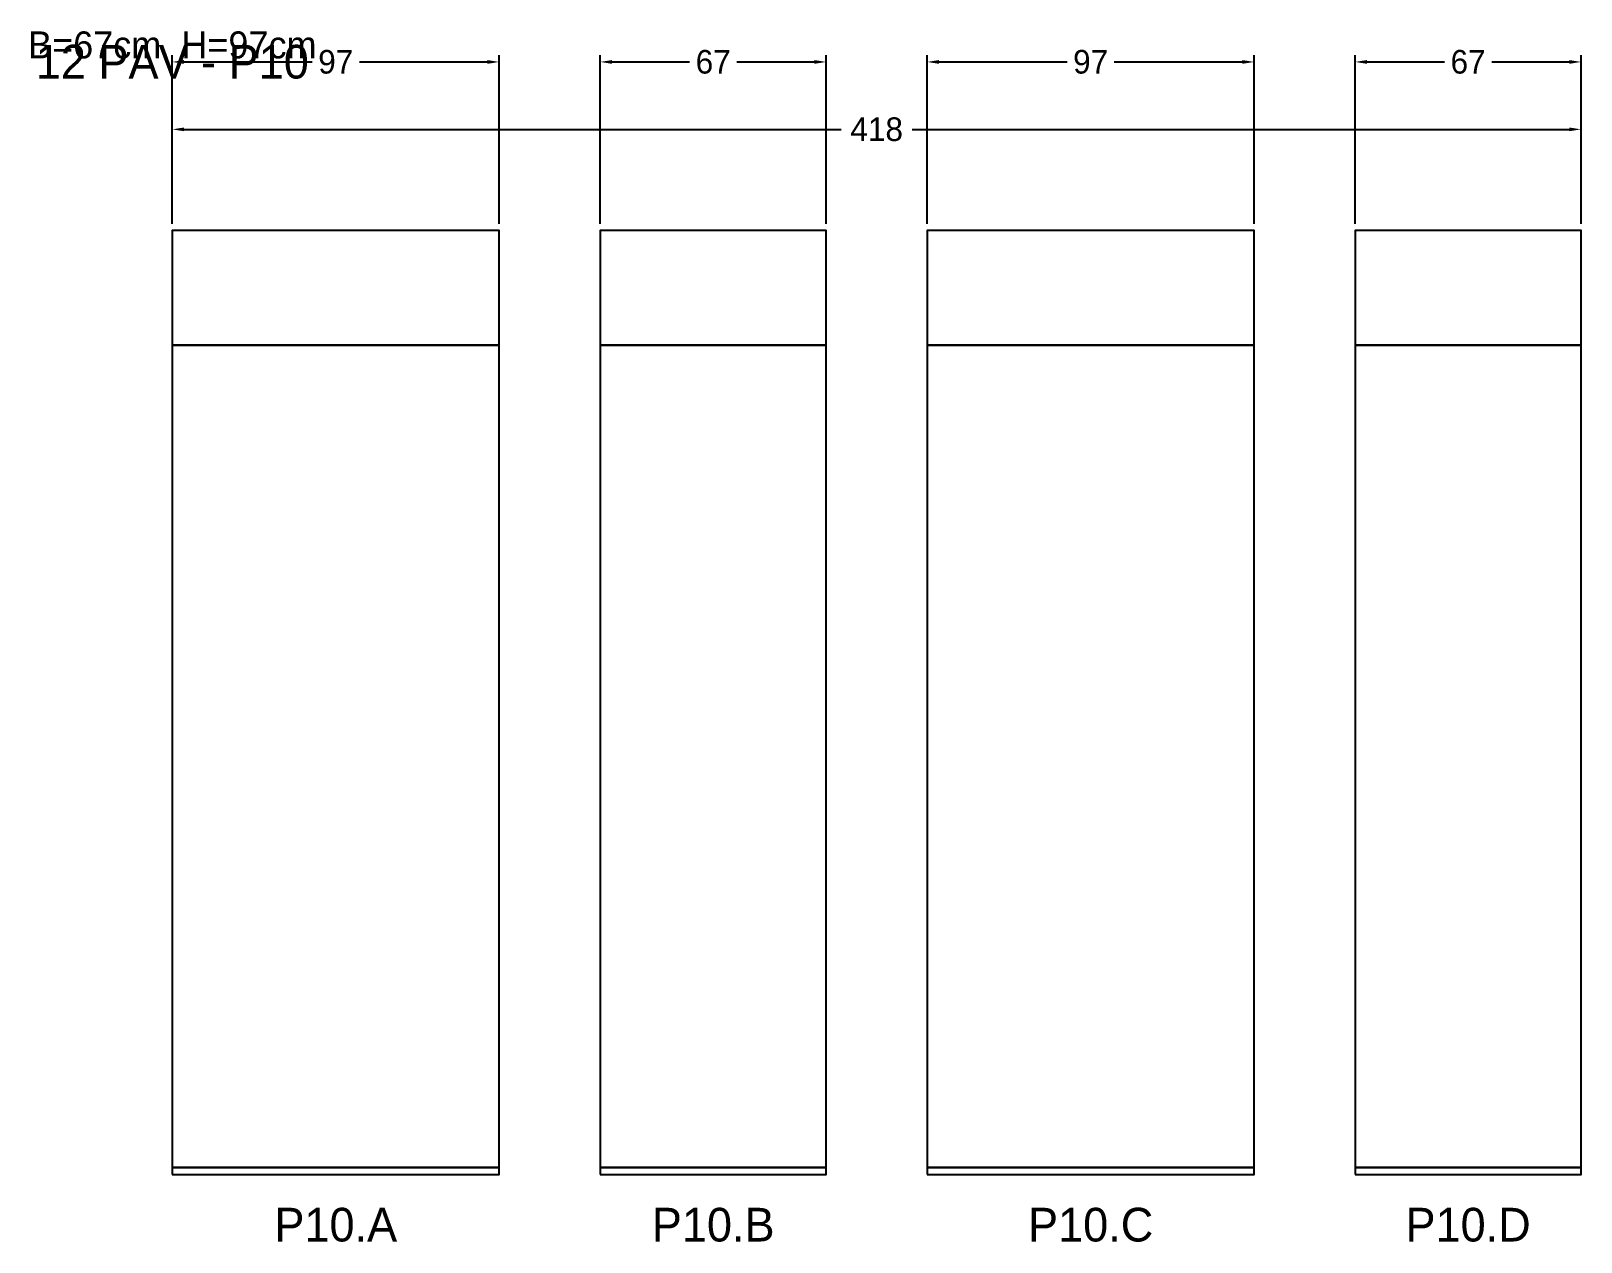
# Model space of a CAD drawing. Header units: metres. Extents: x -42 to 418, y -20 to 339.
import ezdxf

# ---------------------------------------------------------------- set-up
doc = ezdxf.new("R2010")
doc.units = ezdxf.units.M
for name, color, linetype in [('COTA', 3, 'Continuous'), ('Cota Secao (2x)', 3, 'Continuous'), ('NOMENCLATURA', 1, 'Continuous'), ('Paineis', 7, 'Continuous'), ('Texto Secao', 2, 'Continuous')]:
    doc.layers.add(name, color=color, linetype=linetype)
doc.dimstyles.new('COTA', dxfattribs={"dimtxt": 7, "dimasz": 3.5, "dimexe": 2, "dimexo": 2, "dimgap": 1.5, "dimtad": 1, "dimdec": 1, "dimcen": 2.5, "dimclrd": 3, "dimclre": 3, "dimclrt": 3, "dimazin": 3, "dimtfac": 1, "dimtmove": 0, "dimatfit": 3})

# ---------------------------------------------------------------- blocks, each defined once
blk = doc.blocks.new('_CLOSEDFILLED')
at = {"color": 0, "linetype": 'BYBLOCK'}
blk.add_solid([(-1, 0.16), (0, 0), (-1, -0.16)], dxfattribs=at)
blk = doc.blocks.new('*D1')
at = {"color": 3}
for p, q in [((0, 282), (0, 312)), ((3.5, 310), (198.5, 310)), ((219.5, 310), (414.5, 310)), ((418, 282), (418, 312))]:
    blk.add_line(p, q, dxfattribs=at)
at = {"layer": 'Defpoints'}
for p in [(0, 310), (0, 280), (418, 280)]:
    blk.add_point(p, dxfattribs=at)
at = {"layer": 'COTA', "color": 3, "xscale": 3.5, "yscale": 3.5, "rotation": 180}
blk.add_blockref('_CLOSEDFILLED', (0, 310), dxfattribs=at)
at = {"layer": 'COTA', "color": 3, "xscale": 3.5, "yscale": 3.5}
blk.add_blockref('_CLOSEDFILLED', (418, 310), dxfattribs=at)
at = {"layer": 'COTA', "color": 3, "insert": (209, 310), "char_height": 7, "attachment_point": 5}
blk.add_mtext('418', dxfattribs=at)
blk = doc.blocks.new('*D2')
at = {"color": 3}
for p, q in [((0, 282), (0, 332)), ((97, 282), (97, 332)), ((3.5, 330), (41.5, 330)), ((55.5, 330), (93.5, 330))]:
    blk.add_line(p, q, dxfattribs=at)
at = {"layer": 'Defpoints'}
for p in [(0, 330), (0, 280), (97, 280)]:
    blk.add_point(p, dxfattribs=at)
at = {"layer": 'COTA', "color": 3, "xscale": 3.5, "yscale": 3.5, "rotation": 180}
blk.add_blockref('_CLOSEDFILLED', (0, 330), dxfattribs=at)
at = {"layer": 'COTA', "color": 3, "xscale": 3.5, "yscale": 3.5}
blk.add_blockref('_CLOSEDFILLED', (97, 330), dxfattribs=at)
at = {"layer": 'COTA', "color": 3, "insert": (48.5, 330), "char_height": 7, "attachment_point": 5}
blk.add_mtext('97', dxfattribs=at)
blk = doc.blocks.new('*D3')
at = {"color": 3}
for p, q in [((127, 282), (127, 332)), ((194, 282), (194, 332)), ((130.5, 330), (153.5, 330)), ((167.5, 330), (190.5, 330))]:
    blk.add_line(p, q, dxfattribs=at)
at = {"layer": 'Defpoints'}
for p in [(127, 330), (127, 280), (194, 280)]:
    blk.add_point(p, dxfattribs=at)
at = {"layer": 'COTA', "color": 3, "xscale": 3.5, "yscale": 3.5, "rotation": 180}
blk.add_blockref('_CLOSEDFILLED', (127, 330), dxfattribs=at)
at = {"layer": 'COTA', "color": 3, "xscale": 3.5, "yscale": 3.5}
blk.add_blockref('_CLOSEDFILLED', (194, 330), dxfattribs=at)
at = {"layer": 'COTA', "color": 3, "insert": (160.5, 330), "char_height": 7, "attachment_point": 5}
blk.add_mtext('67', dxfattribs=at)
blk = doc.blocks.new('*D4')
at = {"color": 3}
for p, q in [((224, 282), (224, 332)), ((321, 282), (321, 332)), ((227.5, 330), (265.5, 330)), ((279.5, 330), (317.5, 330))]:
    blk.add_line(p, q, dxfattribs=at)
at = {"layer": 'Defpoints'}
for p in [(224, 330), (224, 280), (321, 280)]:
    blk.add_point(p, dxfattribs=at)
at = {"layer": 'COTA', "color": 3, "xscale": 3.5, "yscale": 3.5, "rotation": 180}
blk.add_blockref('_CLOSEDFILLED', (224, 330), dxfattribs=at)
at = {"layer": 'COTA', "color": 3, "xscale": 3.5, "yscale": 3.5}
blk.add_blockref('_CLOSEDFILLED', (321, 330), dxfattribs=at)
at = {"layer": 'COTA', "color": 3, "insert": (272.5, 330), "char_height": 7, "attachment_point": 5}
blk.add_mtext('97', dxfattribs=at)
blk = doc.blocks.new('*D5')
at = {"color": 3}
for p, q in [((351, 282), (351, 332)), ((418, 282), (418, 332)), ((354.5, 330), (377.5, 330)), ((391.5, 330), (414.5, 330))]:
    blk.add_line(p, q, dxfattribs=at)
at = {"layer": 'Defpoints'}
for p in [(351, 330), (351, 280), (418, 280)]:
    blk.add_point(p, dxfattribs=at)
at = {"layer": 'COTA', "color": 3, "xscale": 3.5, "yscale": 3.5, "rotation": 180}
blk.add_blockref('_CLOSEDFILLED', (351, 330), dxfattribs=at)
at = {"layer": 'COTA', "color": 3, "xscale": 3.5, "yscale": 3.5}
blk.add_blockref('_CLOSEDFILLED', (418, 330), dxfattribs=at)
at = {"layer": 'COTA', "color": 3, "insert": (384.5, 330), "char_height": 7, "attachment_point": 5}
blk.add_mtext('67', dxfattribs=at)

msp = doc.modelspace()

# ---------------------------------------------------------------- linework, layer by layer
at = {"layer": 'Paineis'}
for points in [[(0, 246), (97, 246), (97, 280), (0, 280)], [(127, 246), (194, 246), (194, 280), (127, 280)], [(224, 246), (321, 246), (321, 280), (224, 280)], [(351, 246), (418, 246), (418, 280), (351, 280)], [(0, 2), (97, 2), (97, 246), (0, 246)], [(127, 2), (194, 2), (194, 246), (127, 246)], [(224, 2), (321, 2), (321, 246), (224, 246)], [(351, 2), (418, 2), (418, 246), (351, 246)], [(0, 0), (97, 0), (97, 2), (0, 2)], [(127, 0), (194, 0), (194, 2), (127, 2)], [(224, 0), (321, 0), (321, 2), (224, 2)], [(351, 0), (418, 0), (418, 2), (351, 2)]]:
    msp.add_lwpolyline(points, close=True, dxfattribs=at)

# ---------------------------------------------------------------- texts
at = {"layer": 'Cota Secao (2x)', "insert": (0, 335), "char_height": 8, "width": 438, "attachment_point": 5}
msp.add_mtext('B=67cm  H=97cm', dxfattribs=at)
at = {"layer": 'NOMENCLATURA', "insert": (0, 330), "char_height": 10, "width": 300, "attachment_point": 5}
msp.add_mtext('12 PAV - P10', dxfattribs=at)
at = {"layer": 'Texto Secao', "char_height": 10, "attachment_point": 5}
for s, insert, width in [('P10.A', (48.5, -15), 117), ('P10.B', (160.5, -15), 87), ('P10.C', (272.5, -15), 117), ('P10.D', (384.5, -15), 87)]:
    msp.add_mtext(s, dxfattribs=dict(at, insert=insert, width=width))

# ---------------------------------------------------------------- dimensions: what is measured, and where the dimension line sits
at = {"layer": 'COTA'}
for base, p1, p2, picture, middle in [((0, 330), (0, 280), (97, 280), '*D2', (48.5, 330)), ((127, 330), (127, 280), (194, 280), '*D3', (160.5, 330)), ((224, 330), (224, 280), (321, 280), '*D4', (272.5, 330)), ((351, 330), (351, 280), (418, 280), '*D5', (384.5, 330)), ((0, 310), (0, 280), (418, 280), '*D1', (209, 310))]:
    dim = msp.add_linear_dim(base=base, p1=p1, p2=p2, dimstyle='COTA', dxfattribs=at)
    dim.commit()
    dim.dimension.update_dxf_attribs({"geometry": picture, "text_midpoint": middle})

doc.saveas('drawing.dxf')
